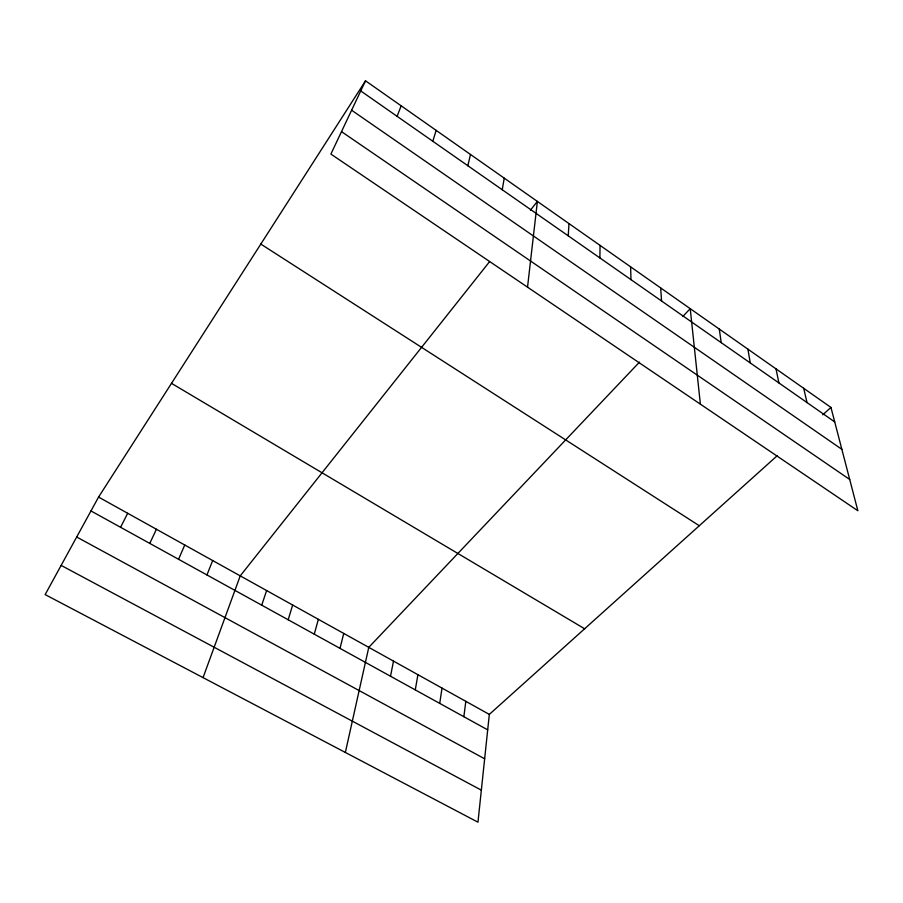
<?xml version="1.0" encoding="UTF-8"?>
<svg xmlns="http://www.w3.org/2000/svg" width="903" height="903" viewBox="0 0 903 903"><rect width="100%" height="100%" fill="white"/><g stroke="black" fill="none" stroke-linecap="round" stroke-linejoin="round"><path stroke-width="1.35" d="M599.874 257.919L600.066 245.402M568.224 235.818L568.992 223.594M777.438 455.518L489.324 714.408L477.969 822.193L45.15 594.592L98.562 497.079L365.523 80.807L830.952 407.434L857.85 510.748L330.893 154.074L365.523 80.807M527.533 287.177L537.387 201.403L530.433 210.162M463.86 716.711L465.824 701.338M439.727 703.392L442.019 688.097M502.237 189.743L504.235 178.151M415.278 689.903L417.92 674.688M390.514 676.234L393.505 661.12M345.352 752.459L368.774 647.361L639.493 362.114M467.833 165.723L470.497 154.469M340.013 648.377L343.738 633.432M314.267 634.166L318.364 619.323M288.17 619.763L292.662 605.033M432.797 141.252L436.149 130.359M261.723 605.179L266.622 590.551M203.051 677.634L240.232 575.877L489.539 261.701M397.106 116.329L401.158 105.809M206.945 574.94L212.679 560.549M178.557 559.284L184.743 545.006M149.774 543.403L156.422 529.26M120.584 527.284L127.695 513.276M682.77 316.524L690.219 308.668L700.378 404.16M822.757 414.793L830.952 407.434M61.133 565.402L481.344 790.159M76.687 537.014L484.651 758.802M90.966 510.951L487.699 729.861M98.562 497.079L489.324 714.408M171.491 383.346L584.625 628.77M260.809 244.081L699.294 525.738M341.503 131.635L849.712 479.47M351.617 110.222L841.867 449.333M360.737 90.932L834.722 421.915M803.704 388.313L807.034 402.591M776.016 368.875L778.894 382.94M747.887 349.134L750.291 362.961M719.285 329.064L721.204 342.655M660.669 287.933L661.572 301.004M630.621 266.848L630.983 279.648"/></g></svg>
